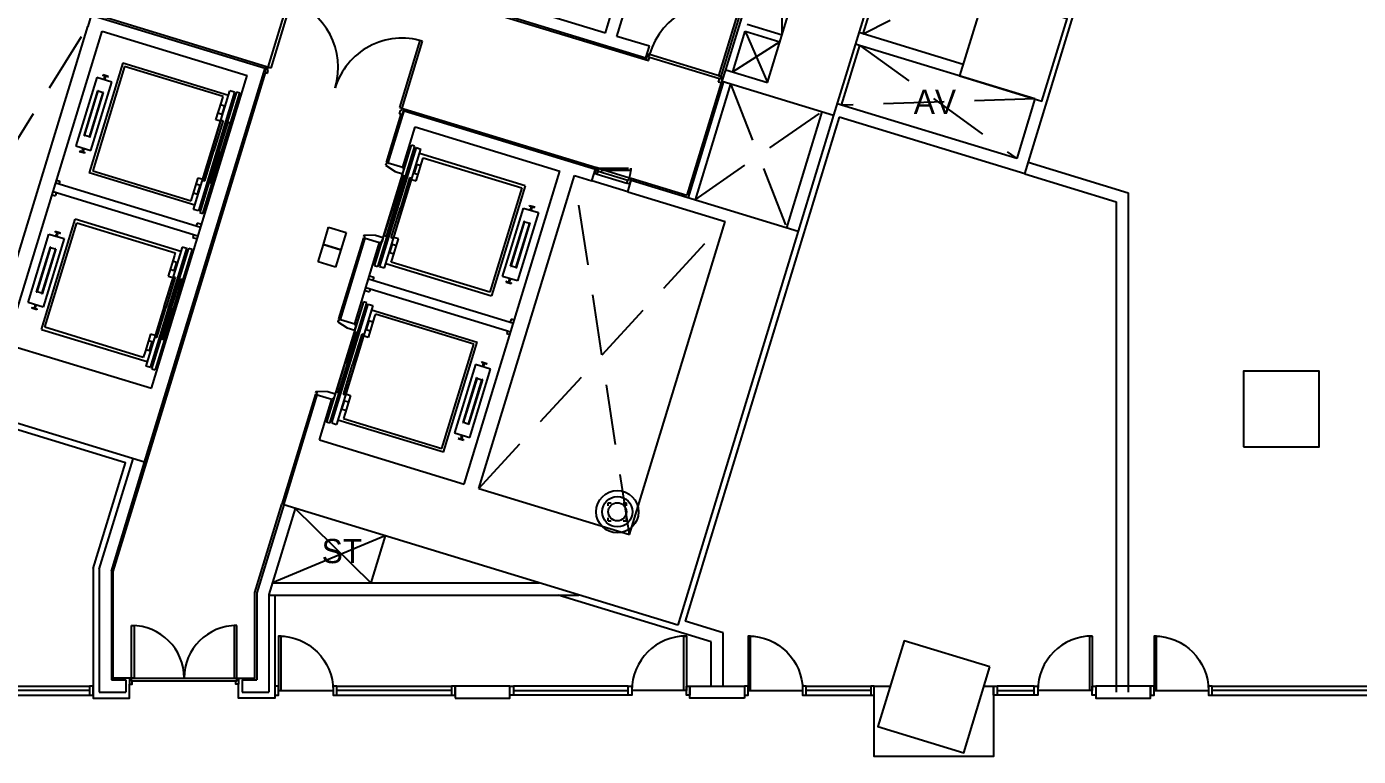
# Model space of a CAD drawing. Header units: millimetres. Extents: x -7448 to 427567, y 91657 to 341328.
# Drawn here: x 336773 to 358755, y 212281 to 224322 of the extents above; entities that cross this region are included whole.
import ezdxf
from ezdxf.enums import TextEntityAlignment as Align

# ---------------------------------------------------------------- set-up
doc = ezdxf.new("R2010")
doc.units = ezdxf.units.MM
doc.header["$LTSCALE"] = 500
doc.header["$MEASUREMENT"] = 0
doc.linetypes.add('HIDDEN', pattern=[2, 1, -1])
doc.linetypes.add('HOON1', pattern=[3, 2, -1])
doc.layers.add('e-plan', color=9, linetype='CONTINUOUS')
doc.styles.add('돋움', font='Dotum.ttf')

# ---------------------------------------------------------------- blocks, each defined once
blk = doc.blocks.new('2F 코어')
at = {"layer": 'e-plan'}
for p, q in [((-62199, -26205), (-65020, -35433)), ((-65870, -34107), (-65850, -31990)), ((-66110, -34891), (-65276, -32165)), ((-66798, -34680), (-66340, -33184)), ((-71274, -33312), (-68787, -34072)), ((-68787, -34072), (-68575, -33379)), ((-74351, -34640), (-74014, -33536)), ((-73971, -33549), (-74308, -34653)), ((-71561, -33465), (-68075, -34530)), ((-71523, -33445), (-68119, -34486)), ((-68596, -34131), (-68384, -33437)), ((-66555, -33594), (-66917, -34780)), ((-66874, -34793), (-66512, -33607)), ((-77272, -33779), (-77331, -33970)), ((-74380, -34631), (-77273, -33747)), ((-77272, -33779), (-74403, -34656)), ((-78909, -39134), (-77331, -33970)), ((-78670, -39207), (-77091, -34043)), ((-77331, -33970), (-77331, -33970)), ((-77091, -34043), (-74701, -34774)), ((-66683, -34715), (-66479, -34046)), ((-66479, -34046), (-66110, -34891)), ((-66479, -34046), (-65905, -34221)), ((-66444, -33931), (-65870, -34107)), ((-71848, -34198), (-72185, -35302)), ((-72142, -35316), (-71805, -34211)), ((-71805, -34211), (-71848, -34198)), ((-68060, -34294), (-68596, -34131)), ((-65905, -34221), (-66683, -34715)), ((-68119, -34486), (-68060, -34294)), ((-68089, -34422), (-68118, -34517)), ((-68060, -34430), (-68089, -34422)), ((-68075, -34530), (-68059, -34478)), ((-68073, -34473), (-68060, -34430)), ((-68059, -34478), (-68073, -34473)), ((-66874, -34793), (-68060, -34430)), ((-66902, -34832), (-68059, -34478)), ((-76750, -34566), (-77306, -36383)), ((-76723, -34626), (-77249, -36348)), ((-76750, -34566), (-75006, -35099)), ((-75097, -35123), (-76723, -34626)), ((-76391, -41159), (-74403, -34656)), ((-74380, -34631), (-74409, -34727)), ((-74409, -34727), (-74366, -34740)), ((-74351, -34640), (-74380, -34631)), ((-74366, -34740), (-74350, -34688)), ((-74365, -34683), (-74351, -34640)), ((-74350, -34688), (-74365, -34683)), ((-74308, -34653), (-74351, -34640)), ((-68118, -34517), (-68075, -34530)), ((-66857, -34872), (-66798, -34680)), ((-66798, -34680), (-66110, -34891)), ((-77181, -34810), (-77526, -35939)), ((-77277, -36015), (-76932, -34886)), ((-76932, -34886), (-77181, -34810)), ((-77080, -34772), (-77078, -34767)), ((-76993, -34793), (-77078, -34767)), ((-77046, -34788), (-77078, -34775)), ((-77061, -34836), (-77052, -34806)), ((-77060, -34837), (-77061, -34836)), ((-77047, -34841), (-77060, -34837)), ((-77052, -34806), (-77048, -34804)), ((-77048, -34804), (-77044, -34792)), ((-77047, -34841), (-77046, -34840)), ((-77046, -34788), (-77044, -34792)), ((-77046, -34840), (-77036, -34811)), ((-77039, -34807), (-77035, -34794)), ((-77036, -34811), (-77039, -34807)), ((-77031, -34792), (-77035, -34794)), ((-76997, -34800), (-77031, -34792)), ((-76994, -34798), (-76993, -34793)), ((-76363, -41167), (-74395, -34731)), ((-76280, -39938), (-74701, -34774)), ((-66875, -34897), (-67442, -36753)), ((-66837, -34877), (-67422, -36790)), ((-66723, -34913), (-67307, -36825)), ((-66918, -34884), (-66902, -34832)), ((-66875, -34897), (-66918, -34884)), ((-66917, -34780), (-66874, -34793)), ((-66902, -34832), (-66887, -34836)), ((-66887, -34836), (-66874, -34793)), ((-66846, -34802), (-66875, -34897)), ((-66874, -34793), (-66846, -34802)), ((-66857, -34872), (-65020, -35433)), ((-77390, -35769), (-77163, -35027)), ((-77383, -35771), (-77156, -35029)), ((-77302, -35796), (-77075, -35054)), ((-77295, -35798), (-77068, -35056)), ((-77156, -35029), (-77163, -35027)), ((-77078, -35062), (-77158, -35037)), ((-77068, -35056), (-77075, -35054)), ((-75583, -36988), (-74984, -35027)), ((-74906, -35051), (-75505, -37011)), ((-74873, -35045), (-75481, -37035)), ((-75428, -37051), (-74820, -35062)), ((-75125, -35214), (-75097, -35123)), ((-74906, -35051), (-74984, -35027)), ((-74873, -35045), (-74820, -35062)), ((-75214, -35506), (-75125, -35214)), ((-75137, -35255), (-75073, -35274)), ((-75073, -35274), (-75117, -35418)), ((-72371, -36218), (-72108, -35357)), ((-72186, -35407), (-72170, -35354)), ((-72185, -35302), (-72142, -35316)), ((-72170, -35354), (-72155, -35359)), ((-72155, -35359), (-72142, -35316)), ((-72114, -35324), (-72143, -35420)), ((-72142, -35316), (-72114, -35324)), ((-72114, -35324), (-68934, -36296)), ((-72108, -35357), (-68952, -36322)), ((-75279, -36008), (-75127, -35511)), ((-75096, -35521), (-75248, -36017)), ((-75138, -35529), (-75214, -35506)), ((-75117, -35418), (-75181, -35398)), ((-75164, -36043), (-75012, -35547)), ((-74982, -35556), (-75133, -36052)), ((-75127, -35511), (-75096, -35521)), ((-75012, -35547), (-74982, -35556)), ((-72400, -36209), (-72157, -35416)), ((-72143, -35420), (-72186, -35407)), ((-77383, -35771), (-77390, -35769)), ((-77300, -35788), (-77380, -35764)), ((-77295, -35798), (-77302, -35796)), ((-72132, -36291), (-71927, -35622)), ((-71927, -35622), (-69537, -36353)), ((-77526, -35939), (-77277, -36015)), ((-77463, -36027), (-77465, -36033)), ((-77380, -36059), (-77465, -36033)), ((-77427, -36033), (-77460, -36026)), ((-77427, -36033), (-77423, -36031)), ((-77419, -36019), (-77423, -36031)), ((-77412, -35985), (-77421, -36015)), ((-77421, -36015), (-77419, -36019)), ((-77410, -36021), (-77414, -36034)), ((-77412, -36038), (-77414, -36034)), ((-77411, -35984), (-77412, -35985)), ((-77380, -36050), (-77412, -36038)), ((-77398, -35988), (-77411, -35984)), ((-77406, -36019), (-77410, -36021)), ((-77397, -35990), (-77406, -36019)), ((-77398, -35988), (-77397, -35990)), ((-75279, -36010), (-75431, -36506)), ((-75400, -36515), (-75249, -36019)), ((-75165, -36045), (-75316, -36541)), ((-75248, -36017), (-75279, -36008)), ((-75249, -36019), (-75279, -36010)), ((-75134, -36054), (-75165, -36045)), ((-75133, -36052), (-75164, -36043)), ((-72598, -37916), (-71989, -35927)), ((-71937, -35943), (-72545, -37932)), ((-71912, -35966), (-72512, -37927)), ((-72433, -37951), (-71834, -35990)), ((-71937, -35943), (-71989, -35927)), ((-71912, -35966), (-71834, -35990)), ((-77378, -36053), (-77380, -36059)), ((-75286, -36550), (-75134, -36054)), ((-72406, -36228), (-72414, -36257)), ((-72414, -36257), (-72257, -36358)), ((-72382, -36236), (-72406, -36228)), ((-72400, -36209), (-72376, -36217)), ((-72376, -36217), (-72382, -36236)), ((-72371, -36218), (-72132, -36291)), ((-71898, -36245), (-71942, -36388)), ((-71911, -36516), (-71822, -36224)), ((-71834, -36265), (-71898, -36245)), ((-70112, -36595), (-71856, -36062)), ((-71822, -36224), (-71794, -36133)), ((-71794, -36133), (-70168, -36630)), ((-75562, -36916), (-77306, -36383)), ((-77249, -36348), (-75623, -36845)), ((-75611, -36804), (-75506, -36462)), ((-75506, -36462), (-75430, -36485)), ((-72132, -36427), (-72284, -36924)), ((-72257, -36358), (-72133, -36396)), ((-72253, -36933), (-72101, -36437)), ((-72017, -36462), (-72169, -36959)), ((-72138, -36968), (-71986, -36472)), ((-72133, -36396), (-72109, -36319)), ((-72101, -36437), (-72132, -36427)), ((-72128, -36313), (-72123, -36294)), ((-72109, -36319), (-72128, -36313)), ((-72123, -36294), (-72103, -36300)), ((-71986, -36472), (-72017, -36462)), ((-71942, -36388), (-71878, -36408)), ((-71115, -41517), (-69537, -36353)), ((-70876, -41590), (-69298, -36426)), ((-69298, -36426), (-69011, -36513)), ((-69011, -36513), (-68952, -36322)), ((-68934, -36296), (-68963, -36392)), ((-68963, -36392), (-68934, -36401)), ((-68905, -36305), (-68934, -36296)), ((-68934, -36401), (-68934, -36401)), ((-68934, -36401), (-68920, -36405)), ((-68920, -36405), (-68904, -36353)), ((-68920, -36405), (-68432, -36554)), ((-68918, -36348), (-68905, -36305)), ((-68904, -36353), (-68918, -36348)), ((-68905, -36305), (-68389, -36463)), ((-68904, -36353), (-68416, -36502)), ((-68402, -36506), (-68389, -36463)), ((-68389, -36463), (-68360, -36472)), ((-68360, -36472), (-68389, -36568)), ((-68360, -36472), (-67442, -36753)), ((-75512, -37428), (-77903, -36697)), ((-75468, -37284), (-77859, -36553)), ((-77844, -36505), (-77791, -36522)), ((-77791, -36522), (-77806, -36569)), ((-75475, -36589), (-75539, -36570)), ((-75519, -36733), (-75475, -36589)), ((-75431, -36506), (-75400, -36515)), ((-75316, -36541), (-75286, -36550)), ((-71988, -36492), (-71911, -36516)), ((-70168, -36630), (-70695, -38351)), ((-70112, -36595), (-70667, -38412)), ((-68418, -36695), (-69011, -36513)), ((-68432, -36554), (-68416, -36502)), ((-68418, -36559), (-68432, -36554)), ((-68418, -36695), (-68359, -36504)), ((-68389, -36568), (-68418, -36559)), ((-68418, -36559), (-68418, -36559)), ((-68418, -36695), (-66811, -37186)), ((-68416, -36502), (-68402, -36506)), ((-68359, -36504), (-65605, -37346)), ((-77917, -36745), (-77865, -36761)), ((-77850, -36713), (-77865, -36761)), ((-75623, -36845), (-75611, -36804)), ((-75583, -36713), (-75519, -36733)), ((-72436, -37422), (-72284, -36925)), ((-72284, -36924), (-72253, -36933)), ((-72284, -36925), (-72254, -36935)), ((-70039, -36924), (-70038, -36919)), ((-70038, -36919), (-69953, -36945)), ((-70038, -36927), (-70006, -36940)), ((-78095, -38965), (-77540, -37148)), ((-75795, -37681), (-77540, -37148)), ((-75505, -37011), (-75583, -36988)), ((-75481, -37035), (-75428, -37051)), ((-72254, -36935), (-72405, -37431)), ((-72321, -37457), (-72169, -36961)), ((-72139, -36970), (-72291, -37466)), ((-72169, -36959), (-72138, -36968)), ((-72169, -36961), (-72139, -36970)), ((-70485, -38091), (-70140, -36963)), ((-69892, -37039), (-70237, -38167)), ((-70140, -36963), (-69892, -37039)), ((-70021, -36988), (-70011, -36958)), ((-70020, -36989), (-70021, -36988)), ((-70020, -36989), (-70006, -36993)), ((-70011, -36958), (-70007, -36956)), ((-70007, -36956), (-70004, -36944)), ((-70006, -36940), (-70004, -36944)), ((-70006, -36993), (-70005, -36993)), ((-70005, -36993), (-69996, -36963)), ((-69998, -36959), (-69995, -36947)), ((-69996, -36963), (-69998, -36959)), ((-69991, -36945), (-69995, -36947)), ((-69991, -36945), (-69957, -36952)), ((-69954, -36950), (-69953, -36945)), ((-78039, -38930), (-77512, -37208)), ((-77869, -37354), (-77867, -37349)), ((-77782, -37375), (-77867, -37349)), ((-77836, -37370), (-77867, -37357)), ((-77512, -37208), (-75887, -37705)), ((-75525, -37214), (-75540, -37262)), ((-75454, -37236), (-75525, -37214)), ((-73441, -37564), (-73354, -37277)), ((-73354, -37277), (-73067, -37365)), ((-73067, -37365), (-73155, -37652)), ((-70350, -37921), (-70123, -37179)), ((-70342, -37924), (-70115, -37182)), ((-70262, -37948), (-70035, -37206)), ((-70254, -37951), (-70027, -37209)), ((-70123, -37179), (-70115, -37182)), ((-70118, -37189), (-70037, -37214)), ((-70035, -37206), (-70027, -37209)), ((-68390, -42350), (-66811, -37186)), ((-65605, -37346), (-67593, -43848)), ((-78315, -38521), (-77970, -37392)), ((-77722, -37468), (-78067, -38597)), ((-77970, -37392), (-77722, -37468)), ((-77850, -37418), (-77841, -37388)), ((-77850, -37419), (-77850, -37418)), ((-77836, -37423), (-77850, -37419)), ((-77841, -37388), (-77837, -37386)), ((-77837, -37386), (-77833, -37374)), ((-77836, -37370), (-77833, -37374)), ((-77836, -37423), (-77835, -37422)), ((-77835, -37422), (-77826, -37393)), ((-77828, -37389), (-77824, -37376)), ((-77826, -37393), (-77828, -37389)), ((-77820, -37374), (-77824, -37376)), ((-77787, -37382), (-77820, -37374)), ((-77784, -37380), (-77782, -37375)), ((-75584, -37406), (-75598, -37454)), ((-75527, -37475), (-75598, -37454)), ((-73529, -37851), (-73441, -37564)), ((-73441, -37564), (-73155, -37652)), ((-73155, -37652), (-73441, -37564)), ((-72780, -37453), (-73189, -38791)), ((-73161, -38800), (-72751, -37461)), ((-72921, -38873), (-72512, -37534)), ((-72780, -37453), (-72756, -37460)), ((-72774, -37433), (-72765, -37405)), ((-72750, -37441), (-72774, -37433)), ((-72765, -37405), (-72579, -37410)), ((-72756, -37460), (-72750, -37441)), ((-72751, -37461), (-72512, -37534)), ((-72579, -37410), (-72454, -37448)), ((-72497, -37518), (-72503, -37537)), ((-72503, -37537), (-72483, -37543)), ((-72478, -37524), (-72497, -37518)), ((-72454, -37448), (-72478, -37524)), ((-72405, -37431), (-72436, -37422)), ((-72344, -37703), (-72300, -37560)), ((-72291, -37466), (-72321, -37457)), ((-72308, -37814), (-72203, -37472)), ((-72300, -37560), (-72236, -37580)), ((-72203, -37472), (-72280, -37449)), ((-77953, -37609), (-78180, -38351)), ((-77945, -37611), (-78172, -38353)), ((-77865, -37636), (-78092, -38378)), ((-77857, -37638), (-78084, -38380)), ((-77945, -37611), (-77953, -37609)), ((-77867, -37644), (-77947, -37619)), ((-77857, -37638), (-77865, -37636)), ((-75774, -37609), (-76373, -39570)), ((-76294, -39594), (-75695, -37633)), ((-76270, -39617), (-75662, -37628)), ((-75609, -37644), (-76218, -39633)), ((-75899, -37745), (-76004, -38088)), ((-75887, -37705), (-75899, -37745)), ((-75695, -37633), (-75774, -37609)), ((-75662, -37628), (-75609, -37644)), ((-73155, -37652), (-73242, -37939)), ((-72280, -37723), (-72344, -37703)), ((-75907, -38000), (-75971, -37980)), ((-75927, -37837), (-75863, -37856)), ((-75863, -37856), (-75907, -38000)), ((-73242, -37939), (-73529, -37851)), ((-72545, -37932), (-72598, -37916)), ((-72512, -37927), (-72433, -37951)), ((-72411, -37879), (-70667, -38412)), ((-72320, -37854), (-72308, -37814)), ((-70695, -38351), (-72320, -37854)), ((-70350, -37921), (-70342, -37924)), ((-70340, -37916), (-70260, -37941)), ((-70262, -37948), (-70254, -37951)), ((-76068, -38590), (-75916, -38094)), ((-75886, -38103), (-76038, -38599)), ((-76004, -38088), (-75927, -38111)), ((-75953, -38625), (-75802, -38129)), ((-75771, -38138), (-75923, -38634)), ((-75916, -38094), (-75886, -38103)), ((-75802, -38129), (-75771, -38138)), ((-72695, -38132), (-70304, -38863)), ((-72680, -38084), (-72609, -38106)), ((-72609, -38106), (-72623, -38154)), ((-70237, -38167), (-70485, -38091)), ((-70423, -38180), (-70425, -38185)), ((-70425, -38185), (-70340, -38211)), ((-70420, -38178), (-70387, -38185)), ((-70387, -38185), (-70383, -38183)), ((-70379, -38171), (-70383, -38183)), ((-70372, -38137), (-70381, -38167)), ((-70381, -38167), (-70379, -38171)), ((-70370, -38174), (-70374, -38186)), ((-70371, -38190), (-70374, -38186)), ((-70371, -38137), (-70372, -38137)), ((-70371, -38137), (-70357, -38141)), ((-70371, -38190), (-70339, -38203)), ((-70366, -38172), (-70370, -38174)), ((-70357, -38142), (-70366, -38172)), ((-70357, -38141), (-70357, -38142)), ((-70338, -38206), (-70340, -38211)), ((-78172, -38353), (-78180, -38351)), ((-78089, -38370), (-78170, -38346)), ((-78084, -38380), (-78092, -38378)), ((-72753, -38323), (-72682, -38345)), ((-72739, -38276), (-70348, -39006)), ((-72667, -38297), (-72682, -38345)), ((-78067, -38597), (-78315, -38521)), ((-78253, -38609), (-78254, -38615)), ((-78169, -38641), (-78254, -38615)), ((-78216, -38615), (-78250, -38608)), ((-78216, -38615), (-78212, -38613)), ((-78209, -38601), (-78212, -38613)), ((-78202, -38567), (-78211, -38597)), ((-78211, -38597), (-78209, -38601)), ((-78200, -38604), (-78203, -38616)), ((-78201, -38620), (-78203, -38616)), ((-78200, -38566), (-78202, -38567)), ((-78169, -38632), (-78201, -38620)), ((-78187, -38570), (-78200, -38566)), ((-78195, -38601), (-78200, -38604)), ((-78186, -38572), (-78195, -38601)), ((-78187, -38570), (-78186, -38572)), ((-78168, -38635), (-78169, -38641)), ((-76069, -38592), (-76220, -39088)), ((-76190, -39097), (-76038, -38601)), ((-75954, -38627), (-76106, -39123)), ((-76075, -39133), (-75923, -38636)), ((-76038, -38601), (-76069, -38592)), ((-76038, -38599), (-76068, -38590)), ((-75923, -38636), (-75954, -38627)), ((-75923, -38634), (-75953, -38625)), ((-72779, -38509), (-73387, -40498)), ((-73334, -40514), (-72726, -38525)), ((-73301, -40509), (-72702, -38548)), ((-72623, -38572), (-73223, -40533)), ((-72726, -38525), (-72779, -38509)), ((-72702, -38548), (-72623, -38572)), ((-72645, -38644), (-70901, -39177)), ((-73195, -38810), (-73204, -38839)), ((-73204, -38839), (-73046, -38940)), ((-73171, -38818), (-73195, -38810)), ((-73189, -38791), (-73165, -38799)), ((-73165, -38799), (-73171, -38818)), ((-73161, -38800), (-72921, -38873)), ((-72922, -38978), (-72899, -38901)), ((-72918, -38895), (-72912, -38876)), ((-72899, -38901), (-72918, -38895)), ((-72912, -38876), (-72893, -38882)), ((-72688, -38827), (-72732, -38970)), ((-72596, -38755), (-72700, -39098)), ((-72624, -38847), (-72688, -38827)), ((-72583, -38715), (-72596, -38755)), ((-70958, -39212), (-72583, -38715)), ((-70342, -38799), (-70357, -38847)), ((-70290, -38815), (-70342, -38799)), ((-78095, -38965), (-76351, -39498)), ((-76413, -39427), (-78039, -38930)), ((-76296, -39044), (-76385, -39336)), ((-76219, -39067), (-76296, -39044)), ((-76220, -39088), (-76190, -39097)), ((-76106, -39123), (-76075, -39133)), ((-72921, -39009), (-73073, -39506)), ((-73046, -38940), (-72922, -38978)), ((-73042, -39515), (-72891, -39019)), ((-72806, -39044), (-72958, -39541)), ((-72928, -39550), (-72776, -39054)), ((-72891, -39019), (-72921, -39009)), ((-72776, -39054), (-72806, -39044)), ((-72700, -39098), (-72777, -39074)), ((-72732, -38970), (-72668, -38990)), ((-70401, -38990), (-70415, -39038)), ((-70363, -39054), (-70415, -39038)), ((-76391, -41159), (-82894, -39170)), ((-78670, -39207), (-76280, -39938)), ((-76385, -39336), (-76413, -39427)), ((-76373, -39295), (-76309, -39315)), ((-76265, -39171), (-76329, -39152)), ((-76309, -39315), (-76265, -39171)), ((-71484, -40933), (-70958, -39212)), ((-71457, -40994), (-70901, -39177)), ((-73225, -40004), (-73074, -39507)), ((-73043, -39517), (-73195, -40013)), ((-73111, -40039), (-72959, -39543)), ((-72928, -39552), (-73080, -40048)), ((-73074, -39507), (-73043, -39517)), ((-73073, -39506), (-73042, -39515)), ((-72959, -39543), (-72928, -39552)), ((-72958, -39541), (-72928, -39550)), ((-70930, -39545), (-71275, -40673)), ((-70681, -39621), (-70930, -39545)), ((-70829, -39506), (-70827, -39501)), ((-70827, -39501), (-70742, -39527)), ((-70827, -39509), (-70795, -39522)), ((-70810, -39570), (-70801, -39540)), ((-70801, -39540), (-70797, -39538)), ((-70797, -39538), (-70793, -39526)), ((-70795, -39522), (-70793, -39526)), ((-70795, -39575), (-70786, -39545)), ((-70788, -39541), (-70784, -39529)), ((-70786, -39545), (-70788, -39541)), ((-70780, -39527), (-70784, -39529)), ((-70780, -39527), (-70747, -39534)), ((-70744, -39532), (-70742, -39527)), ((-76294, -39594), (-76373, -39570)), ((-76270, -39617), (-76218, -39633)), ((-70912, -39761), (-71139, -40504)), ((-70905, -39764), (-71132, -40506)), ((-71026, -40749), (-70681, -39621)), ((-70912, -39761), (-70905, -39764)), ((-70907, -39771), (-70827, -39796)), ((-70809, -39571), (-70810, -39570)), ((-70809, -39571), (-70796, -39575)), ((-70796, -39575), (-70795, -39575)), ((-73563, -40015), (-73555, -39987)), ((-73555, -39987), (-73368, -39992)), ((-73368, -39992), (-73244, -40030)), ((-73195, -40013), (-73225, -40004)), ((-70824, -39788), (-71051, -40530)), ((-70817, -39791), (-71044, -40533)), ((-70824, -39788), (-70817, -39791)), ((-73569, -40035), (-74125, -41852)), ((-74096, -41860), (-73541, -40043)), ((-73569, -40035), (-73545, -40042)), ((-73540, -40023), (-73563, -40015)), ((-73545, -40042), (-73540, -40023)), ((-73541, -40043), (-73302, -40116)), ((-73506, -40786), (-73302, -40116)), ((-73286, -40100), (-73292, -40119)), ((-73292, -40119), (-73273, -40125)), ((-73267, -40106), (-73286, -40100)), ((-73244, -40030), (-73267, -40106)), ((-73134, -40285), (-73090, -40142)), ((-73080, -40048), (-73111, -40039)), ((-73090, -40142), (-73026, -40162)), ((-72993, -40054), (-73082, -40346)), ((-73069, -40031), (-72993, -40054)), ((-73070, -40305), (-73134, -40285)), ((-73082, -40346), (-73110, -40436)), ((-73110, -40436), (-71484, -40933)), ((-73334, -40514), (-73387, -40498)), ((-73301, -40509), (-73223, -40533)), ((-71457, -40994), (-73201, -40461)), ((-71139, -40504), (-71132, -40506)), ((-71129, -40498), (-71049, -40523)), ((-71051, -40530), (-71044, -40533)), ((-73506, -40786), (-71115, -41517)), ((-71275, -40673), (-71026, -40749)), ((-71212, -40762), (-71214, -40767)), ((-71214, -40767), (-71129, -40793)), ((-71209, -40760), (-71176, -40767)), ((-71176, -40767), (-71172, -40765)), ((-71168, -40753), (-71172, -40765)), ((-71161, -40719), (-71170, -40749)), ((-71170, -40749), (-71168, -40753)), ((-71159, -40756), (-71163, -40768)), ((-71161, -40772), (-71163, -40768)), ((-71160, -40719), (-71161, -40719)), ((-71161, -40772), (-71129, -40785)), ((-71160, -40719), (-71147, -40723)), ((-71155, -40754), (-71159, -40756)), ((-71146, -40724), (-71155, -40754)), ((-71147, -40723), (-71146, -40724)), ((-71127, -40788), (-71129, -40793)), ((-70876, -41590), (-68390, -42350)), ((-67593, -43848), (-74096, -41860))]:
    blk.add_line(p, q, dxfattribs=at)
at = {"layer": 'e-plan', "linetype": 'HOON1'}
for p, q in [((-79547, -37527), (-77331, -33970)), ((-66723, -34913), (-65796, -37287)), ((-67307, -36825), (-65212, -35374)), ((-68390, -42350), (-69298, -36426)), ((-70876, -41590), (-66811, -37186))]:
    blk.add_line(p, q, dxfattribs=at)
at = {"layer": 'e-plan', "ltscale": 0.5}
for p, q in [((-65212, -35374), (-65796, -37287)), ((-65020, -35433), (-65605, -37346))]:
    blk.add_line(p, q, dxfattribs=at)
at = {"layer": 'e-plan', "linetype": 'HIDDEN'}
for p, q in [((-68902, -36345), (-68905, -36305)), ((-68905, -36305), (-68365, -36305)), ((-68364, -36345), (-68902, -36345)), ((-68365, -36305), (-68364, -36345))]:
    blk.add_line(p, q, dxfattribs=at)
at = {"layer": 'e-plan'}
for centre, radius, start, end in [((-74351, -34640), 1155, 343, 73), ((-66874, -34793), 1240, 73.0087, 163), ((-72142, -35316), 1155, 73, 163), ((-77077, -34773), 2.5, 163, 249.5907), ((-76997, -34797), 2.5, 256.4093, 343), ((-77461, -36028), 2.5, 76.4093, 163), ((-77381, -36053), 2.5, 343, 69.5907), ((-70037, -36925), 2.5, 163, 249.5907), ((-69957, -36950), 2.5, 256.4093, 343), ((-77867, -37355), 2.5, 163, 249.5907), ((-77786, -37379), 2.5, 256.4093, 343), ((-70421, -38180), 2.5, 76.4093, 163), ((-70340, -38205), 2.5, 343, 69.5907), ((-78250, -38610), 2.5, 76.4093, 163), ((-78170, -38635), 2.5, 343, 69.5907), ((-70826, -39507), 2.5, 163, 249.5907), ((-70746, -39532), 2.5, 256.4093, 343), ((-71210, -40762), 2.5, 76.4093, 163), ((-71130, -40787), 2.5, 343, 69.5907)]:
    blk.add_arc(centre, radius, start, end, dxfattribs=at)
at = {"layer": 'e-plan', "linetype": 'HIDDEN'}
blk.add_arc((-68905, -36305), 540, 343, 0.0611, dxfattribs=at)
blk = doc.blocks.new('A$C786028D1')
at = {"layer": 'e-plan', "linetype": 'ByBlock'}
for p, q in [((-68739, -41825), (-68689, -41825)), ((-68739, -41876), (-68739, -41825)), ((-68490, -41825), (-68439, -41825)), ((-68439, -41876), (-68439, -41825)), ((-68739, -42125), (-68739, -42075)), ((-68739, -42125), (-68689, -42125)), ((-68490, -42125), (-68439, -42125)), ((-68439, -42125), (-68439, -42075))]:
    blk.add_line(p, q, dxfattribs=at)
blk.add_circle((-68589, -41975), 350, dxfattribs=at)
at = {"layer": 'e-plan', "linetype": 'Continuous'}
for radius in [250, 150]:
    blk.add_circle((-68589, -41975), radius, dxfattribs=at)
blk = doc.blocks.new('A$C66941DA5')
at = {"layer": 'e-plan'}
blk.add_line((-900, 0), (0, 0), dxfattribs=at)
blk.add_lwpolyline([(-900, 0), (-860, 0), (-860, -900), (-900, -900)], close=True, dxfattribs=at)
blk.add_arc((-900, 0), 900, 270, 360, dxfattribs=at)
blk = doc.blocks.new('fsd1800')
at = {"layer": 'e-plan'}
for p, q in [((30, 0), (1770, 0)), ((45, -45), (1755, -45))]:
    blk.add_line(p, q, dxfattribs=at)
for points in [[(30, 870), (75, 870), (75, 0), (30, 0)], [(1770, 870), (1725, 870), (1725, 0), (1770, 0)]]:
    blk.add_lwpolyline(points, close=True, dxfattribs=at)
for points in [[(0, 0), (0, -100), (45, -100), (45, -45), (30, -45), (30, 0), (0, 0)], [(1800, 0), (1800, -100), (1755, -100), (1755, -45), (1770, -45), (1770, 0), (1800, 0)]]:
    blk.add_lwpolyline(points, dxfattribs=at)
for centre, start, end in [((30, 0), 0, 90), ((1770, 0), 90, 180)]:
    blk.add_arc(centre, 870, start, end, dxfattribs=at)
blk = doc.blocks.new('1~2F TC-140305')
at = {"layer": 'e-plan', "ltscale": 0.5}
for points in [[(-62524, -33425), (-62939, -34783), (-61581, -35198), (-61166, -33840), (-62524, -33425)], [(-62439, -44535), (-63854, -44103), (-64287, -45518), (-62872, -45951), (-62439, -44535)]]:
    blk.add_lwpolyline(points, dxfattribs=at)
blk.add_lwpolyline([(-58255, -40905), (-57005, -40905), (-57005, -39655), (-58255, -39655)], close=True, dxfattribs=at)

msp = doc.modelspace()

# ---------------------------------------------------------------- linework, layer by layer
at = {"layer": 'e-plan'}
for p, q in [((353248, 221894), (355672, 229823)), ((350583, 224204), (351436, 226997)), ((352231, 223700), (350510, 224227)), ((350223, 223028), (350524, 224013)), ((353416, 223129), (350451, 224035)), ((353416, 223129), (353115, 222144)), ((353115, 222144), (350150, 223050)), ((350187, 222830), (347644, 214510)), ((353248, 221894), (350187, 222830)), ((353306, 222085), (354957, 221581)), ((353248, 221894), (354757, 221433)), ((354957, 221581), (354957, 213342)), ((354757, 221433), (354757, 213342)), ((337972, 215369), (338530, 217192)), ((338172, 215339), (338721, 217133)), ((341016, 216432), (340572, 214980)), ((341207, 216373), (340772, 214950)), ((337972, 215369), (337972, 213342)), ((338172, 215339), (338172, 213542)), ((340831, 215142), (345235, 215142)), ((340572, 214980), (340572, 213542)), ((340772, 214950), (340772, 213342)), ((340772, 214942), (345889, 214942)), ((348072, 214170), (345547, 214942)), ((348272, 214318), (347644, 214510)), ((348072, 213442), (348072, 214170)), ((348272, 213442), (348272, 214318)), ((335947, 213442), (337812, 213442)), ((338172, 213542), (338412, 213542)), ((338412, 213542), (338412, 213342)), ((340332, 213542), (340572, 213542)), ((340332, 213542), (340332, 213342)), ((341892, 213442), (343787, 213442)), ((346702, 213442), (344807, 213442)), ((349642, 213442), (350705, 213442)), ((353402, 213442), (352793, 213442)), ((356342, 213442), (359211, 213442)), ((337812, 213367), (335947, 213367)), ((335947, 213292), (337812, 213292)), ((337972, 213342), (338412, 213342)), ((340332, 213342), (340772, 213342)), ((343787, 213367), (341892, 213367)), ((341892, 213292), (343787, 213292)), ((344807, 213367), (346702, 213367)), ((346702, 213292), (344807, 213292)), ((350705, 213367), (349642, 213367)), ((349642, 213292), (350705, 213292)), ((352793, 213367), (353402, 213367)), ((353402, 213292), (352793, 213292)), ((359211, 213367), (356342, 213367)), ((356342, 213292), (359211, 213292))]:
    msp.add_line(p, q, dxfattribs=at)
at = {"layer": 'e-plan', "linetype": 'HOON1', "ltscale": 0.5}
msp.add_line((350583, 224204), (354328, 226113), dxfattribs=at)
at = {"layer": 'e-plan', "linetype": 'HOON1'}
for p, q in [((350524, 224013), (353115, 222144)), ((353416, 223129), (350223, 223028))]:
    msp.add_line(p, q, dxfattribs=at)
at = {"layer": 'e-plan', "ltscale": 0.5}
for p, q in [((341207, 216373), (342452, 215142)), ((342690, 215920), (340831, 215142)), ((342690, 215920), (342452, 215142)), ((350765, 213442), (351029, 213442)), ((352577, 213442), (352733, 213442))]:
    msp.add_line(p, q, dxfattribs=at)
at = {"layer": 'e-plan'}
msp.add_lwpolyline([(337872, 215383), (338405, 217125), (332093, 219055), (332327, 219820), (329076, 220814), (328687, 219542), (327415, 219931), (325172, 212596)], dxfattribs=at)
at = {"layer": 'e-plan', "ltscale": 0.5}
for points in [[(338472, 213572), (338472, 213572), (338202, 213572), (338202, 215334), (338750, 217125)], [(340272, 213572), (340272, 213572), (340542, 213572), (340542, 214984), (340987, 216440)], [(337872, 215383), (337872, 213242), (338472, 213242), (338472, 213472)], [(340872, 214942), (340872, 213242), (340272, 213242), (340272, 213472)], [(343847, 213242), (344747, 213242), (344747, 213442), (343847, 213442), (343847, 213242)], [(352733, 213442), (352733, 212281), (350765, 212281), (350765, 213442)]]:
    msp.add_lwpolyline(points, dxfattribs=at)
at = {"layer": 'e-plan'}
for points in [[(337872, 213442), (337812, 213442), (337812, 213292), (337872, 213292)], [(340932, 213442), (340872, 213442), (340872, 213292), (340932, 213292)], [(341892, 213442), (341832, 213442), (341832, 213292), (341892, 213292)], [(343847, 213442), (343787, 213442), (343787, 213292), (343847, 213292)], [(344747, 213442), (344807, 213442), (344807, 213292), (344747, 213292)], [(346702, 213442), (346762, 213442), (346762, 213292), (346702, 213292)], [(347662, 213442), (347722, 213442), (347722, 213292), (347662, 213292)], [(348682, 213442), (348622, 213442), (348622, 213292), (348682, 213292)], [(349642, 213442), (349582, 213442), (349582, 213292), (349642, 213292)], [(350765, 213442), (350705, 213442), (350705, 213292), (350765, 213292)], [(352733, 213442), (352793, 213442), (352793, 213292), (352733, 213292)], [(353402, 213442), (353462, 213442), (353462, 213292), (353402, 213292)], [(354362, 213442), (354422, 213442), (354422, 213292), (354362, 213292)], [(355382, 213442), (355322, 213442), (355322, 213292), (355382, 213292)], [(356342, 213442), (356282, 213442), (356282, 213292), (356342, 213292)]]:
    msp.add_lwpolyline(points, close=True, dxfattribs=at)
at = {"layer": 'e-plan', "ltscale": 0.5}
for points in [[(348622, 213242), (347722, 213242), (347722, 213442), (348622, 213442), (348622, 213242)], [(355322, 213442), (354422, 213442), (354422, 213242), (355322, 213242), (355322, 213442)]]:
    msp.add_lwpolyline(points, close=True, dxfattribs=at)

# ---------------------------------------------------------------- block references
at = {"layer": 'e-plan'}
for name, p in [('A$C786028D1', (415112, 258292)), ('1~2F TC-140305', (415112, 258292)), ('2F 코어', (415112, 258292)), ('fsd1800', (338472, 213572))]:
    msp.add_blockref(name, p, dxfattribs=at)
at = {"layer": 'e-plan', "xscale": -1, "rotation": 180}
for p in [(341832, 213367), (349582, 213367), (356282, 213367)]:
    msp.add_blockref('A$C66941DA5', p, dxfattribs=at)
at = {"layer": 'e-plan', "rotation": 180}
for p in [(346762, 213367), (353462, 213367)]:
    msp.add_blockref('A$C66941DA5', p, dxfattribs=at)

# ---------------------------------------------------------------- texts
at = {"layer": 'e-plan', "lineweight": 0, "style": '돋움'}
msp.add_text('AV', height=400, dxfattribs=at).set_placement((352114, 222883), align=Align.RIGHT)
msp.add_text('ST', height=400, dxfattribs=at).set_placement((341977, 215669), align=Align.MIDDLE_CENTER)

doc.saveas('drawing.dxf')
